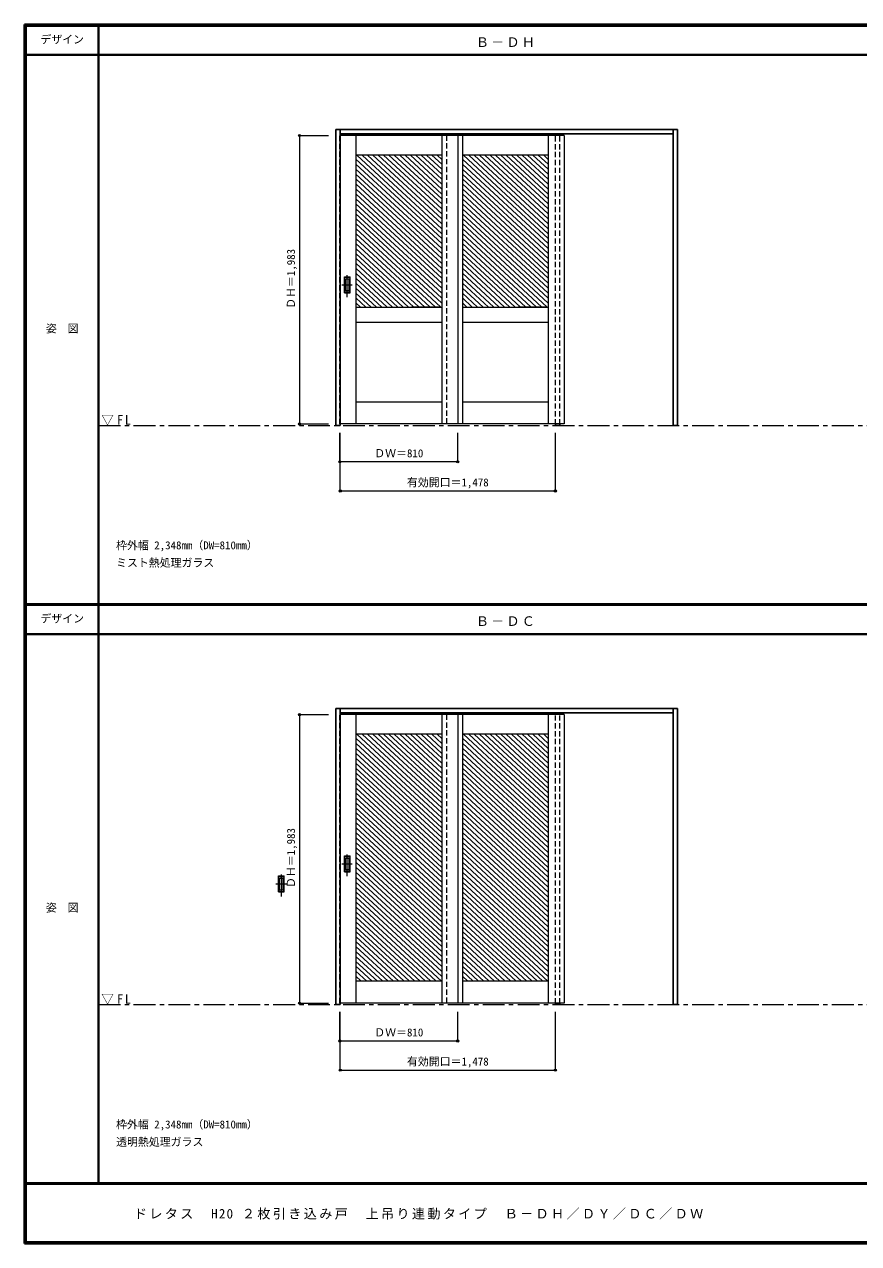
# Model space of a CAD drawing. Units: millimetres, scale not verified. Extents: x -6000 to 5700, y -4307 to 4260.
# Drawn here: x -6000 to -267, y -4205 to 4175 of the extents above; entities that cross this region are included whole.
import ezdxf
from ezdxf.enums import TextEntityAlignment as Align

# ---------------------------------------------------------------- set-up
doc = ezdxf.new("R2010")
doc.units = ezdxf.units.MM
doc.header["$LTSCALE"] = 30
doc.header["$PDMODE"] = 32
doc.header["$PDSIZE"] = 15
doc.linetypes.add('CHAIN1', pattern=[8, 5, -1, 1, -1])
doc.linetypes.add('DASHED1', pattern=[1.8, 1.2, -0.6])
for name, color, linetype, lineweight in [('0-1_通り芯', 7, 'CHAIN1', 18), ('0-2_扉', 7, 'Continuous', 18), ('0-4_枠', 3, 'Continuous', 25), ('0-6_引手', 7, 'Continuous', 18), ('0-B_寸法', 7, 'Continuous', 9), ('0-C_ハッチ', 4, 'Continuous', 9), ('F-1_枠', 6, 'Continuous', 40)]:
    doc.layers.add(name, color=color, linetype=linetype, lineweight=lineweight)
doc.layers.add('0-A_文字', color=7, linetype='Continuous')
doc.layers.add('F-A_文字', color=7, linetype='Continuous')
doc.styles.add('ＭＳ ゴシック', font='')
doc.styles.get('ＭＳ ゴシック').set_extended_font_data('MS Gothic')

msp = doc.modelspace()

# ---------------------------------------------------------------- linework, layer by layer
at = {"layer": '0-1_通り芯'}
for p, q in [((-5490, 1418), (5690, 1418)), ((-5490, -2562.5), (5690, -2562.5))]:
    msp.add_line(p, q, dxfattribs=at)
at = {"layer": '0-2_扉', "color": 4, "linetype": 'DASHED1', "lineweight": 9}
for p, q in [((-3832, 3411.5), (-3829, 3411.5)), ((-3832, 1428.5), (-3832, 3411.5)), ((-3100, 3411.5), (-3100, 1428.5)), ((-3829, 1428.5), (-3832, 1428.5)), ((-3832, -569), (-3829, -569)), ((-3832, -2552), (-3832, -569)), ((-3100, -569), (-3100, -2552)), ((-3829, -2552), (-3832, -2552))]:
    msp.add_line(p, q, dxfattribs=at)
at = {"layer": '0-2_扉'}
for p, q in [((-3022, 3411.5), (-3829, 3411.5)), ((-3722, 3411.5), (-3722, 1428.5)), ((-3132, 3411.5), (-3132, 1428.5)), ((-2290, 3411.5), (-3097, 3411.5)), ((-3022, 3411.5), (-3022, 1428.5)), ((-2990, 3411.5), (-2990, 1428.5)), ((-2400, 3411.5), (-2400, 1428.5)), ((-2290, 3411.5), (-2290, 1428.5)), ((-3132, 3276.5), (-3722, 3276.5)), ((-2400, 3276.5), (-2990, 3276.5)), ((-3722, 2231.5), (-3132, 2231.5)), ((-3150.5, 2231.5), (-3339.5, 2231.5)), ((-2990, 2231.5), (-2400, 2231.5)), ((-2418.5, 2231.5), (-2607.5, 2231.5)), ((-3132, 2126.5), (-3722, 2126.5)), ((-2400, 2126.5), (-2990, 2126.5)), ((-3132, 1578.5), (-3722, 1578.5)), ((-2400, 1578.5), (-2990, 1578.5)), ((-3022, 1428.5), (-3829, 1428.5)), ((-2290, 1428.5), (-3097, 1428.5)), ((-3022, -569), (-3829, -569)), ((-3722, -569), (-3722, -2552)), ((-3132, -569), (-3132, -2552)), ((-2290, -569), (-3097, -569)), ((-3022, -569), (-3022, -2552)), ((-2990, -569), (-2990, -2552)), ((-2400, -569), (-2400, -2552)), ((-2290, -569), (-2290, -2552)), ((-3132, -704), (-3722, -704)), ((-2400, -704), (-2990, -704)), ((-3132, -2402), (-3722, -2402)), ((-2400, -2402), (-2990, -2402)), ((-3022, -2552), (-3829, -2552)), ((-2290, -2552), (-3097, -2552))]:
    msp.add_line(p, q, dxfattribs=at)
at = {"layer": '0-4_枠'}
for p, q in [((-3859, 1418), (-3859, 3453)), ((-3859, 3453), (-1511, 3453)), ((-3829, 1418), (-3829, 3453)), ((-1541, 1418), (-1541, 3453)), ((-1511, 1418), (-1511, 3453)), ((-3829, 3423), (-1541, 3423)), ((-2351, 1428.5), (-2351, 1418)), ((-2321, 1428.5), (-2321, 1418)), ((-3829, 1418), (-3859, 1418)), ((-2351, 1418), (-2321, 1418)), ((-1511, 1418), (-1541, 1418)), ((-3859, -2562.5), (-3859, -527.5)), ((-3859, -527.5), (-1511, -527.5)), ((-3829, -2562.5), (-3829, -527.5)), ((-3829, -557.5), (-1541, -557.5)), ((-1541, -2562.5), (-1541, -527.5)), ((-1511, -2562.5), (-1511, -527.5)), ((-3829, -2562.5), (-3859, -2562.5)), ((-2351, -2552), (-2351, -2562.5)), ((-2351, -2562.5), (-2321, -2562.5)), ((-2321, -2552), (-2321, -2562.5)), ((-1511, -2562.5), (-1541, -2562.5))]:
    msp.add_line(p, q, dxfattribs=at)
at = {"layer": '0-4_枠', "color": 4, "linetype": 'DASHED1', "lineweight": 9}
for p, q in [((-2351, 1426), (-2351, 3423)), ((-2321, 1426), (-2321, 3423)), ((-2351, -2554.5), (-2351, -557.5)), ((-2321, -2554.5), (-2321, -557.5))]:
    msp.add_line(p, q, dxfattribs=at)
at = {"layer": '0-6_引手'}
for p, q in [((-3800, 2441), (-3762, 2441)), ((-3800, 2331), (-3800, 2441)), ((-3762, 2331), (-3762, 2441)), ((-3793.5, 2425), (-3768.5, 2425)), ((-3793.5, 2347), (-3793.5, 2425)), ((-3793.5, 2347), (-3768.5, 2347)), ((-3768.5, 2347), (-3768.5, 2425)), ((-3800, 2331), (-3762, 2331)), ((-3800, -1539.5), (-3762, -1539.5)), ((-3800, -1649.5), (-3800, -1539.5)), ((-3793.5, -1555.5), (-3768.5, -1555.5)), ((-3793.5, -1633.5), (-3793.5, -1555.5)), ((-3768.5, -1633.5), (-3768.5, -1555.5)), ((-3762, -1649.5), (-3762, -1539.5)), ((-3800, -1649.5), (-3762, -1649.5)), ((-3793.5, -1633.5), (-3768.5, -1633.5)), ((-4253, -1678.25), (-4215, -1678.25)), ((-4253, -1788.25), (-4253, -1678.25)), ((-4246.5, -1694.25), (-4221.5, -1694.25)), ((-4246.5, -1772.25), (-4246.5, -1694.25)), ((-4221.5, -1772.25), (-4221.5, -1694.25)), ((-4215, -1788.25), (-4215, -1678.25)), ((-4253, -1788.25), (-4215, -1788.25)), ((-4246.5, -1772.25), (-4221.5, -1772.25))]:
    msp.add_line(p, q, dxfattribs=at)
at = {"layer": '0-6_引手', "linetype": 'CHAIN1'}
for p, q in [((-3781, 2300.77), (-3781, 2471.62)), ((-3819.07, 2386), (-3746.56, 2386)), ((-3781, -1679.73), (-3781, -1508.88)), ((-4234, -1818.48), (-4234, -1647.63)), ((-3819.07, -1594.5), (-3746.56, -1594.5)), ((-4272.07, -1733.25), (-4199.56, -1733.25))]:
    msp.add_line(p, q, dxfattribs=at)
at = {"layer": '0-6_引手', "linetype": 'DASHED1'}
for p, q in [((-3765, 2335), (-3765, 2437)), ((-3797, 2335), (-3765, 2335)), ((-3765, -1645.5), (-3765, -1543.5)), ((-3797, -1645.5), (-3765, -1645.5)), ((-4218, -1784.25), (-4218, -1682.25)), ((-4250, -1784.25), (-4218, -1784.25))]:
    msp.add_line(p, q, dxfattribs=at)
for points in [[(-3797, 2335), (-3797, 2437), (-3765, 2437)], [(-3797, -1645.5), (-3797, -1543.5), (-3765, -1543.5)], [(-4250, -1784.25), (-4250, -1682.25), (-4218, -1682.25)]]:
    msp.add_lwpolyline(points, dxfattribs=at)
at = {"layer": '0-B_寸法', "color": 4}
for p, q in [((-4109, 3411.5), (-4109, 1428.5)), ((-4109, 3411.5), (-3909, 3411.5)), ((-4109, 1428.5), (-3909, 1428.5)), ((-3832, 1168), (-3832, 1368)), ((-3829, 968), (-3829, 1368)), ((-3022, 1168), (-3022, 1368)), ((-2351, 968), (-2351, 1368)), ((-3022, 1168), (-3832, 1168)), ((-3829, 968), (-2351, 968)), ((-4109, -569), (-4109, -2552)), ((-4109, -569), (-3909, -569)), ((-4109, -2552), (-3909, -2552)), ((-3832, -2812.5), (-3832, -2612.5)), ((-3829, -3012.5), (-3829, -2612.5)), ((-3022, -2812.5), (-3022, -2612.5)), ((-2351, -3012.5), (-2351, -2612.5)), ((-3022, -2812.5), (-3832, -2812.5)), ((-3829, -3012.5), (-2351, -3012.5))]:
    msp.add_line(p, q, dxfattribs=at)
at = {"layer": '0-B_寸法'}
for p in [(-4109, 3411.5), (-4109, 1428.5), (-3832, 1168), (-3022, 1168), (-3829, 968), (-2351, 968), (-4109, -569), (-4109, -2552), (-3832, -2812.5), (-3022, -2812.5), (-3829, -3012.5), (-2351, -3012.5)]:
    msp.add_point(p, dxfattribs=at)
at = {"layer": '0-C_ハッチ'}
for p, q in [((-3715.3, 3276.5), (-3132, 2736.41)), ((-3678.5, 3276.5), (-3132, 2770.48)), ((-3641.71, 3276.5), (-3132, 2804.55)), ((-3604.91, 3276.5), (-3132, 2838.62)), ((-3568.11, 3276.5), (-3132, 2872.69)), ((-3531.32, 3276.5), (-3132, 2906.76)), ((-3494.52, 3276.5), (-3132, 2940.84)), ((-3457.72, 3276.5), (-3132, 2974.91)), ((-3420.93, 3276.5), (-3132, 3008.98)), ((-3384.13, 3276.5), (-3132, 3043.05)), ((-3347.33, 3276.5), (-3132, 3077.12)), ((-3310.53, 3276.5), (-3132, 3111.19)), ((-3273.74, 3276.5), (-3132, 3145.26)), ((-3236.94, 3276.5), (-3132, 3179.33)), ((-3200.14, 3276.5), (-3132, 3213.4)), ((-3163.35, 3276.5), (-3132, 3247.47)), ((-2983.3, 3276.5), (-2400, 2736.41)), ((-2946.5, 3276.5), (-2400, 2770.48)), ((-2909.71, 3276.5), (-2400, 2804.55)), ((-2872.91, 3276.5), (-2400, 2838.62)), ((-2836.11, 3276.5), (-2400, 2872.69)), ((-2799.32, 3276.5), (-2400, 2906.76)), ((-2762.52, 3276.5), (-2400, 2940.84)), ((-2725.72, 3276.5), (-2400, 2974.91)), ((-2688.93, 3276.5), (-2400, 3008.98)), ((-2652.13, 3276.5), (-2400, 3043.05)), ((-2615.33, 3276.5), (-2400, 3077.12)), ((-2578.53, 3276.5), (-2400, 3111.19)), ((-2541.74, 3276.5), (-2400, 3145.26)), ((-2504.94, 3276.5), (-2400, 3179.33)), ((-2468.14, 3276.5), (-2400, 3213.4)), ((-2431.35, 3276.5), (-2400, 3247.47)), ((-3722, 3248.63), (-3132, 2702.34)), ((-3722, 3214.56), (-3132, 2668.27)), ((-2990, 3248.63), (-2400, 2702.34)), ((-2990, 3214.56), (-2400, 2668.27)), ((-3722, 3180.49), (-3132, 2634.2)), ((-3722, 3146.42), (-3132, 2600.12)), ((-3722, 3112.35), (-3132, 2566.05)), ((-2990, 3180.49), (-2400, 2634.2)), ((-2990, 3146.42), (-2400, 2600.12)), ((-2990, 3112.35), (-2400, 2566.05)), ((-3722, 3078.28), (-3132, 2531.98)), ((-3722, 3044.21), (-3132, 2497.91)), ((-2990, 3078.28), (-2400, 2531.98)), ((-2990, 3044.21), (-2400, 2497.91)), ((-3722, 3010.14), (-3132, 2463.84)), ((-3722, 2976.07), (-3132, 2429.77)), ((-3722, 2941.99), (-3132, 2395.7)), ((-2990, 3010.14), (-2400, 2463.84)), ((-2990, 2976.07), (-2400, 2429.77)), ((-2990, 2941.99), (-2400, 2395.7)), ((-3722, 2907.92), (-3132, 2361.63)), ((-3722, 2873.85), (-3132, 2327.56)), ((-2990, 2907.92), (-2400, 2361.63)), ((-2990, 2873.85), (-2400, 2327.56)), ((-3722, 2839.78), (-3132, 2293.49)), ((-3722, 2805.71), (-3132, 2259.41)), ((-3722, 2771.64), (-3138.65, 2231.5)), ((-2990, 2839.78), (-2400, 2293.49)), ((-2990, 2805.71), (-2400, 2259.41)), ((-2990, 2771.64), (-2406.65, 2231.5)), ((-3722, 2737.57), (-3175.45, 2231.5)), ((-3722, 2703.5), (-3212.24, 2231.5)), ((-2990, 2737.57), (-2443.45, 2231.5)), ((-2990, 2703.5), (-2480.24, 2231.5)), ((-3722, 2669.43), (-3249.04, 2231.5)), ((-3722, 2635.35), (-3285.84, 2231.5)), ((-3722, 2601.28), (-3322.63, 2231.5)), ((-2990, 2669.43), (-2517.04, 2231.5)), ((-2990, 2635.35), (-2553.84, 2231.5)), ((-2990, 2601.28), (-2590.63, 2231.5)), ((-3722, 2567.21), (-3359.43, 2231.5)), ((-3722, 2533.14), (-3396.23, 2231.5)), ((-2990, 2567.21), (-2627.43, 2231.5)), ((-2990, 2533.14), (-2664.23, 2231.5)), ((-3722, 2499.07), (-3433.02, 2231.5)), ((-3722, 2465), (-3469.82, 2231.5)), ((-3722, 2430.93), (-3506.62, 2231.5)), ((-2990, 2499.07), (-2701.02, 2231.5)), ((-2990, 2465), (-2737.82, 2231.5)), ((-2990, 2430.93), (-2774.62, 2231.5)), ((-3722, 2396.86), (-3543.41, 2231.5)), ((-3722, 2362.79), (-3580.21, 2231.5)), ((-2990, 2396.86), (-2811.41, 2231.5)), ((-2990, 2362.79), (-2848.21, 2231.5)), ((-3722, 2328.72), (-3617.01, 2231.5)), ((-3722, 2294.64), (-3653.8, 2231.5)), ((-2990, 2328.72), (-2885.01, 2231.5)), ((-2990, 2294.64), (-2921.8, 2231.5)), ((-3722, 2260.57), (-3690.6, 2231.5)), ((-2990, 2260.57), (-2958.6, 2231.5)), ((-3722, -731.87), (-3132, -1278.16)), ((-3715.3, -704), (-3132, -1244.09)), ((-3678.5, -704), (-3132, -1210.02)), ((-3641.71, -704), (-3132, -1175.95)), ((-3604.91, -704), (-3132, -1141.88)), ((-3568.11, -704), (-3132, -1107.81)), ((-3531.32, -704), (-3132, -1073.74)), ((-3494.52, -704), (-3132, -1039.66)), ((-3457.72, -704), (-3132, -1005.59)), ((-3420.93, -704), (-3132, -971.52)), ((-3384.13, -704), (-3132, -937.45)), ((-3347.33, -704), (-3132, -903.38)), ((-3310.53, -704), (-3132, -869.31)), ((-3273.74, -704), (-3132, -835.24)), ((-3236.94, -704), (-3132, -801.17)), ((-3200.14, -704), (-3132, -767.1)), ((-3163.35, -704), (-3132, -733.03)), ((-2990, -731.87), (-2400, -1278.16)), ((-2983.3, -704), (-2400, -1244.09)), ((-2946.5, -704), (-2400, -1210.02)), ((-2909.71, -704), (-2400, -1175.95)), ((-2872.91, -704), (-2400, -1141.88)), ((-2836.11, -704), (-2400, -1107.81)), ((-2799.32, -704), (-2400, -1073.74)), ((-2762.52, -704), (-2400, -1039.66)), ((-2725.72, -704), (-2400, -1005.59)), ((-2688.93, -704), (-2400, -971.52)), ((-2652.13, -704), (-2400, -937.45)), ((-2615.33, -704), (-2400, -903.38)), ((-2578.53, -704), (-2400, -869.31)), ((-2541.74, -704), (-2400, -835.24)), ((-2504.94, -704), (-2400, -801.17)), ((-2468.14, -704), (-2400, -767.1)), ((-2431.35, -704), (-2400, -733.03)), ((-3722, -765.94), (-3132, -1312.23)), ((-3722, -800.01), (-3132, -1346.3)), ((-3722, -834.08), (-3132, -1380.38)), ((-2990, -765.94), (-2400, -1312.23)), ((-2990, -800.01), (-2400, -1346.3)), ((-2990, -834.08), (-2400, -1380.38)), ((-3722, -868.15), (-3132, -1414.45)), ((-3722, -902.22), (-3132, -1448.52)), ((-2990, -868.15), (-2400, -1414.45)), ((-2990, -902.22), (-2400, -1448.52)), ((-3722, -936.29), (-3132, -1482.59)), ((-3722, -970.36), (-3132, -1516.66)), ((-3722, -1004.43), (-3132, -1550.73)), ((-2990, -936.29), (-2400, -1482.59)), ((-2990, -970.36), (-2400, -1516.66)), ((-2990, -1004.43), (-2400, -1550.73)), ((-3722, -1038.51), (-3132, -1584.8)), ((-3722, -1072.58), (-3132, -1618.87)), ((-2990, -1038.51), (-2400, -1584.8)), ((-2990, -1072.58), (-2400, -1618.87)), ((-3722, -1106.65), (-3132, -1652.94)), ((-3722, -1140.72), (-3132, -1687.01)), ((-2990, -1106.65), (-2400, -1652.94)), ((-2990, -1140.72), (-2400, -1687.01)), ((-3722, -1174.79), (-3132, -1721.09)), ((-3722, -1208.86), (-3132, -1755.16)), ((-3722, -1242.93), (-3132, -1789.23)), ((-2990, -1174.79), (-2400, -1721.09)), ((-2990, -1208.86), (-2400, -1755.16)), ((-2990, -1242.93), (-2400, -1789.23)), ((-3722, -1277), (-3132, -1823.3)), ((-3722, -1311.07), (-3132, -1857.37)), ((-2990, -1277), (-2400, -1823.3)), ((-2990, -1311.07), (-2400, -1857.37)), ((-3722, -1345.14), (-3132, -1891.44)), ((-3722, -1379.22), (-3132, -1925.51)), ((-3722, -1413.29), (-3132, -1959.58)), ((-2990, -1345.14), (-2400, -1891.44)), ((-2990, -1379.22), (-2400, -1925.51)), ((-2990, -1413.29), (-2400, -1959.58)), ((-3722, -1447.36), (-3132, -1993.65)), ((-3722, -1481.43), (-3132, -2027.73)), ((-2990, -1447.36), (-2400, -1993.65)), ((-2990, -1481.43), (-2400, -2027.73)), ((-3722, -1515.5), (-3132, -2061.8)), ((-3722, -1549.57), (-3132, -2095.87)), ((-3722, -1583.64), (-3132, -2129.94)), ((-2990, -1515.5), (-2400, -2061.8)), ((-2990, -1549.57), (-2400, -2095.87)), ((-2990, -1583.64), (-2400, -2129.94)), ((-3722, -1617.71), (-3132, -2164.01)), ((-3722, -1651.78), (-3132, -2198.08)), ((-2990, -1617.71), (-2400, -2164.01)), ((-2990, -1651.78), (-2400, -2198.08)), ((-3722, -1685.86), (-3132, -2232.15)), ((-3722, -1719.93), (-3132, -2266.22)), ((-3722, -1754), (-3132, -2300.29)), ((-2990, -1685.86), (-2400, -2232.15)), ((-2990, -1719.93), (-2400, -2266.22)), ((-2990, -1754), (-2400, -2300.29)), ((-3722, -1788.07), (-3132, -2334.36)), ((-3722, -1822.14), (-3132, -2368.44)), ((-2990, -1788.07), (-2400, -2334.36)), ((-2990, -1822.14), (-2400, -2368.44)), ((-3722, -1856.21), (-3132, -2402.51)), ((-3722, -1890.28), (-3169.34, -2402)), ((-3722, -1924.35), (-3206.14, -2402)), ((-2990, -1856.21), (-2400, -2402.51)), ((-2990, -1890.28), (-2437.34, -2402)), ((-2990, -1924.35), (-2474.14, -2402)), ((-3722, -1958.42), (-3242.94, -2402)), ((-3722, -1992.49), (-3279.73, -2402)), ((-2990, -1958.42), (-2510.94, -2402)), ((-2990, -1992.49), (-2547.73, -2402)), ((-3722, -2026.57), (-3316.53, -2402)), ((-3722, -2060.64), (-3353.33, -2402)), ((-3722, -2094.71), (-3390.13, -2402)), ((-2990, -2026.57), (-2584.53, -2402)), ((-2990, -2060.64), (-2621.33, -2402)), ((-2990, -2094.71), (-2658.13, -2402)), ((-3722, -2128.78), (-3426.92, -2402)), ((-3722, -2162.85), (-3463.72, -2402)), ((-2990, -2128.78), (-2694.92, -2402)), ((-2990, -2162.85), (-2731.72, -2402)), ((-3722, -2196.92), (-3500.52, -2402)), ((-3722, -2230.99), (-3537.31, -2402)), ((-2990, -2196.92), (-2768.52, -2402)), ((-2990, -2230.99), (-2805.31, -2402)), ((-3722, -2265.06), (-3574.11, -2402)), ((-3722, -2299.13), (-3610.91, -2402)), ((-3722, -2333.21), (-3647.7, -2402)), ((-2990, -2265.06), (-2842.11, -2402)), ((-2990, -2299.13), (-2878.91, -2402)), ((-2990, -2333.21), (-2915.7, -2402)), ((-3722, -2367.28), (-3684.5, -2402)), ((-2990, -2367.28), (-2952.5, -2402))]:
    msp.add_line(p, q, dxfattribs=at)
at = {"layer": 'F-1_枠'}
for p, q in [((-6000, 4175), (5700, 4175)), ((-6000, 4175), (-6000, -4205)), ((-6000, 4170), (5700, 4170)), ((-6000, 4165), (5700, 4165)), ((-5995, 4175), (-5995, -4205)), ((-5990, 4175), (-5990, -4205)), ((-5490, 4175), (-5490, -3790)), ((-6000, 3965), (5700, 3965)), ((-6000, 190.5), (5700, 190.5)), ((-6000, 187.5), (5700, 187.5)), ((-6000, 184.5), (5700, 184.5)), ((-6000, -15.5), (5700, -15.5)), ((5700, -3790), (-6000, -3790)), ((5700, -3795), (-6000, -3795)), ((5700, -4195), (-6000, -4195)), ((5700, -4200), (-6000, -4200)), ((5700, -4205), (-6000, -4205))]:
    msp.add_line(p, q, dxfattribs=at)

# ---------------------------------------------------------------- texts
at = {"layer": '0-A_文字', "style": 'ＭＳ ゴシック'}
for s, p in [('枠外幅 2,348mm（DW=810mm）', (-5370, 550.5)), ('ミスト熱処理ガラス', (-5370, 430.5)), ('枠外幅 2,348mm（DW=810mm）', (-5370, -3430)), ('透明熱処理ガラス', (-5370, -3550))]:
    msp.add_text(s, height=54.99, dxfattribs=at).set_placement(p, align=Align.BOTTOM_LEFT)
at = {"layer": '0-A_文字', "char_height": 65.98, "attachment_point": 7, "style": 'ＭＳ ゴシック'}
for s, insert in [('\\T1.17;Ｂ－ＤＨ', (-2897.5, 4020)), ('\\T1.26;\\W0.95;▽FL', (-5471.25, 1418)), ('\\T1.17;Ｂ－ＤＣ', (-2897.5, 39.5)), ('\\T1.26;\\W0.95;▽FL', (-5471.25, -2562.5))]:
    msp.add_mtext(s, dxfattribs=dict(at, insert=insert))
at = {"layer": '0-B_寸法', "style": 'ＭＳ ゴシック'}
for p in [(-4124, 2219.75), (-4124, -1760.75)]:
    msp.add_text('ＤＨ＝1,983', height=54.99, rotation=90, dxfattribs=at).set_placement(p, align=Align.BOTTOM_LEFT)
for s, p in [('ＤＷ＝810', (-3595.75, 1183)), ('有効開口＝1,478', (-3371.25, 983)), ('ＤＷ＝810', (-3595.75, -2797.5)), ('有効開口＝1,478', (-3371.25, -2997.5))]:
    msp.add_text(s, height=54.99, dxfattribs=at).set_placement(p, align=Align.BOTTOM_LEFT)
at = {"layer": 'F-A_文字', "style": 'ＭＳ ゴシック'}
for s, p in [('デザイン', (-5890, 4027.5)), ('姿\u3000図', (-5852.5, 2040.25)), ('デザイン', (-5890, 47)), ('姿\u3000図', (-5852.5, -1940.25))]:
    msp.add_text(s, height=54.99, dxfattribs=at).set_placement(p, align=Align.BOTTOM_LEFT)
at = {"layer": 'F-A_文字', "insert": (-5247.55, -4040), "char_height": 65.98, "attachment_point": 7, "style": 'ＭＳ ゴシック'}
msp.add_mtext('\\T1.18;ドレタス\u3000H20\\~２枚引き込み戸\u3000上吊り連動タイプ\u3000Ｂ－ＤＨ／ＤＹ／ＤＣ／ＤＷ', dxfattribs=at)

doc.saveas('drawing.dxf')
